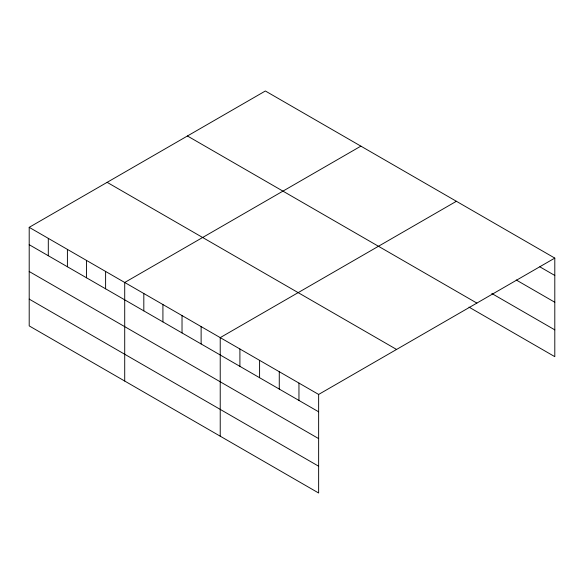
<?xml version="1.0" encoding="UTF-8"?>
<svg xmlns="http://www.w3.org/2000/svg" width="584" height="584" viewBox="0 0 584 584"><rect width="100%" height="100%" fill="white"/><g stroke="black" fill="none" stroke-linecap="round" stroke-linejoin="round"><path stroke-width="0.88" d="M29.2 227.337L318.638 394.441L318.638 493.005L29.2 325.901L29.2 227.337L265.362 90.995L554.8 258.099L554.8 356.663L468.989 307.118M360.875 146.139L124.713 282.481L124.713 381.045M456.389 201.283L220.226 337.625L220.226 436.197M318.638 394.441L554.8 258.099M539.842 266.822L554.8 275.458M516.227 279.984L554.8 302.257M491.816 293.504L554.8 329.865M187.428 135.984L476.865 303.089M107.135 182.347L396.572 349.451M29.2 244.703L318.638 411.808M29.2 271.502L318.638 438.606M29.2 299.11L318.638 466.214M298.957 383.082L298.957 400.441M279.269 371.716L279.269 389.083M259.588 360.357L259.588 377.717M239.907 348.991L239.907 366.358M201.122 326.602L201.122 343.961M182.025 315.572L182.025 332.931M162.921 304.541L162.921 321.908M143.817 293.511L143.817 310.878M105.609 271.458L105.609 288.817M86.505 260.428L86.505 277.787M67.408 249.397L67.408 266.764M48.304 238.367L48.304 255.734"/></g></svg>
